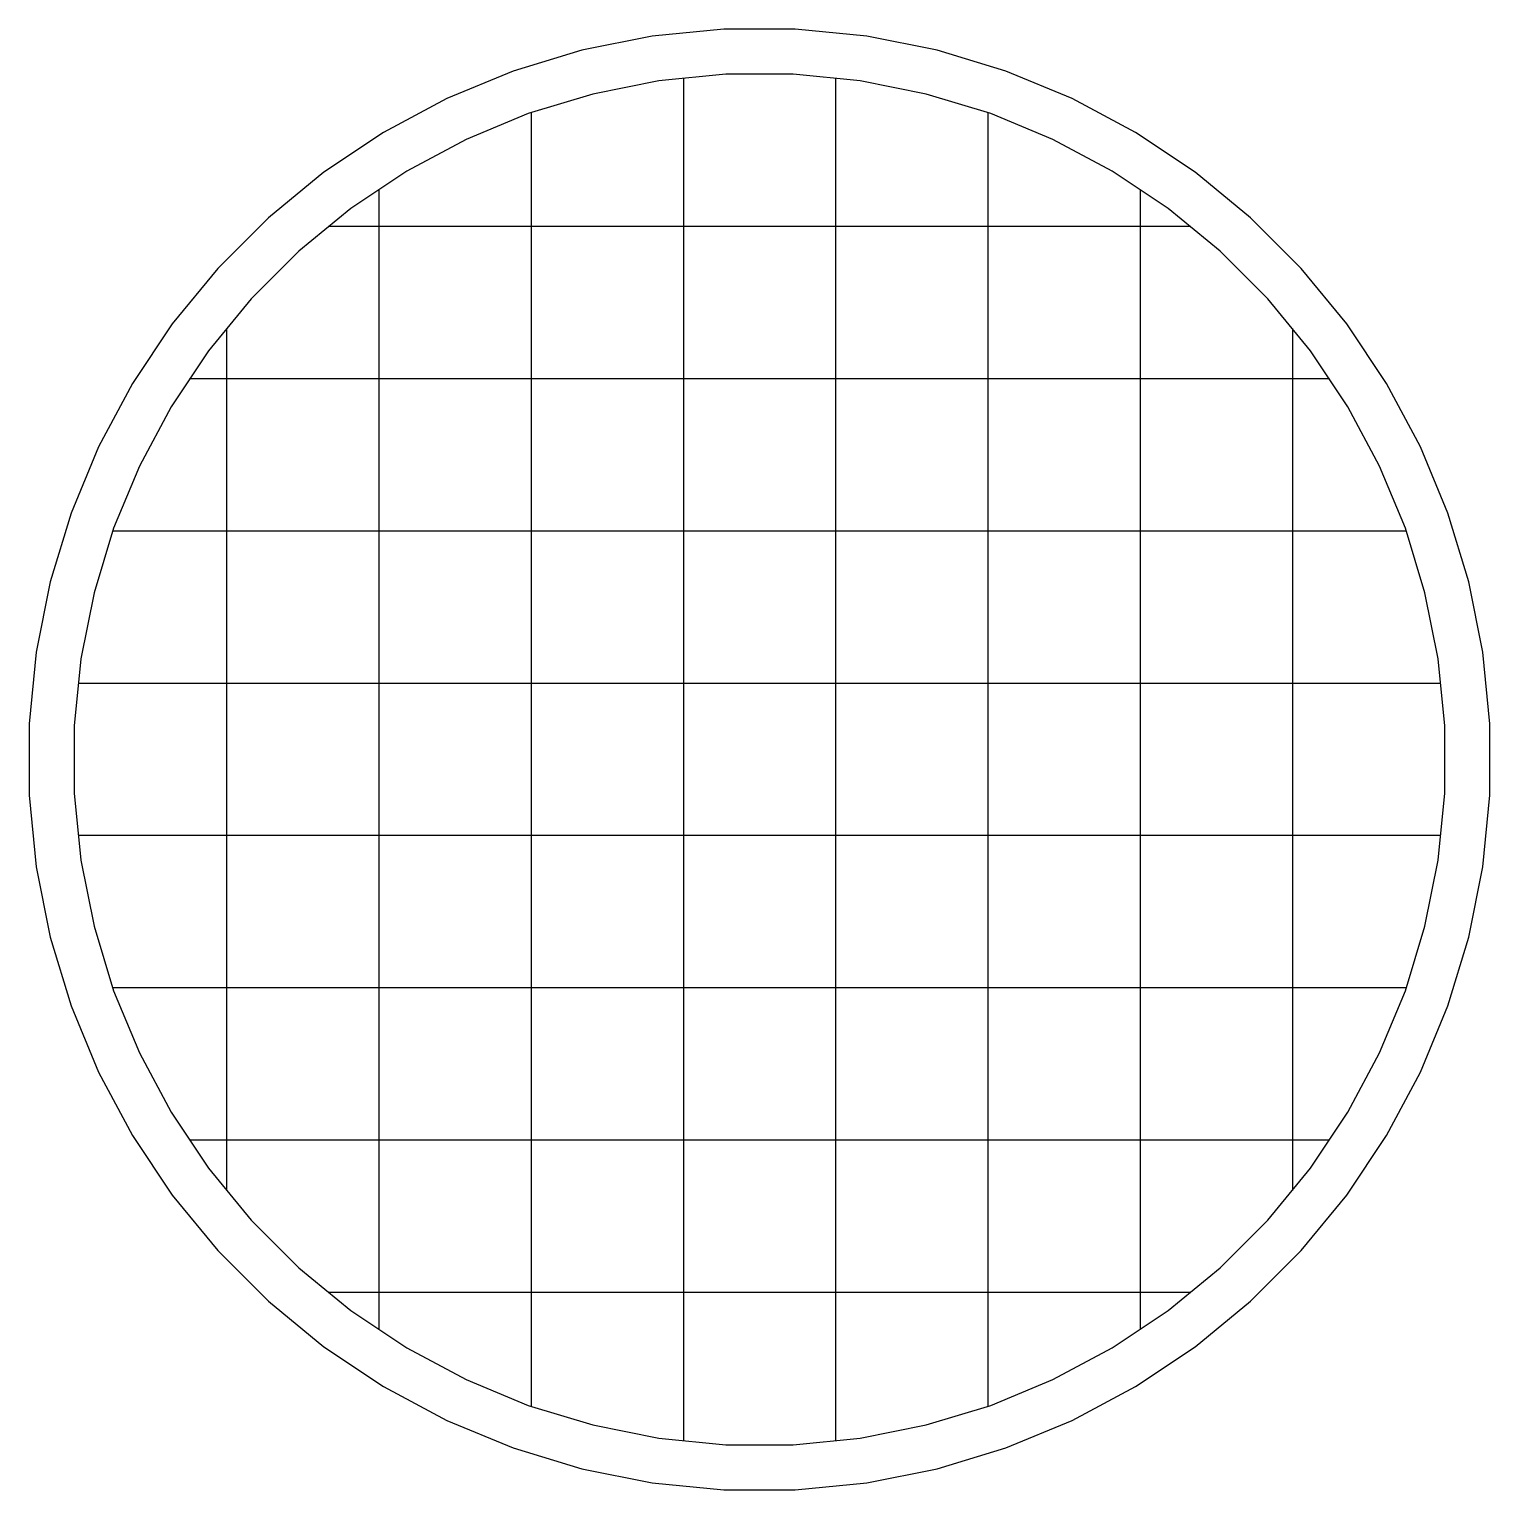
# Model space of a CAD drawing. Header units: inches. Extents: x -6 to 6, y -6 to 6.
import ezdxf

# ---------------------------------------------------------------- set-up
doc = ezdxf.new("R2010")
doc.units = ezdxf.units.IN
doc.header["$LTSCALE"] = 48
doc.header["$MEASUREMENT"] = 0

msp = doc.modelspace()

# ---------------------------------------------------------------- linework, layer by layer
for points in [[(-0.294, 5.993), (-0.88, 5.935), (-1.458, 5.82), (-2.021, 5.649), (-2.565, 5.424), (-3.085, 5.146), (-3.574, 4.819), (-4.029, 4.446), (-4.446, 4.029), (-4.819, 3.574), (-5.146, 3.085), (-5.424, 2.565), (-5.649, 2.021), (-5.82, 1.458), (-5.935, 0.88), (-5.993, 0.294), (-5.993, -0.294), (-5.935, -0.88), (-5.82, -1.458), (-5.649, -2.021), (-5.424, -2.565), (-5.146, -3.085), (-4.819, -3.574), (-4.446, -4.029), (-4.029, -4.446), (-3.574, -4.819), (-3.085, -5.146), (-2.565, -5.424), (-2.021, -5.649), (-1.458, -5.82), (-0.88, -5.935), (-0.294, -5.993), (0.294, -5.993), (0.88, -5.935), (1.458, -5.82), (2.021, -5.649), (2.565, -5.424), (3.085, -5.146), (3.574, -4.819), (4.029, -4.446), (4.446, -4.029), (4.819, -3.574), (5.146, -3.085), (5.424, -2.565), (5.649, -2.021), (5.82, -1.458), (5.935, -0.88), (5.993, -0.294), (5.993, 0.294), (5.935, 0.88), (5.82, 1.458), (5.649, 2.021), (5.424, 2.565), (5.146, 3.085), (4.819, 3.574), (4.446, 4.029), (4.029, 4.446), (3.574, 4.819), (3.085, 5.146), (2.565, 5.424), (2.021, 5.649), (1.458, 5.82), (0.88, 5.935), (0.294, 5.993)], [(-0.276, 5.623), (-0.826, 5.569), (-1.368, 5.461), (-1.897, 5.3), (-2.407, 5.089), (-2.894, 4.829), (-3.353, 4.522), (-3.781, 4.171), (-4.171, 3.781), (-4.522, 3.353), (-4.829, 2.894), (-5.089, 2.407), (-5.3, 1.897), (-5.461, 1.368), (-5.569, 0.826), (-5.623, 0.276), (-5.623, -0.276), (-5.569, -0.826), (-5.461, -1.368), (-5.3, -1.897), (-5.089, -2.407), (-4.829, -2.894), (-4.522, -3.353), (-4.171, -3.781), (-3.781, -4.171), (-3.353, -4.522), (-2.894, -4.829), (-2.407, -5.089), (-1.897, -5.3), (-1.368, -5.461), (-0.826, -5.569), (-0.276, -5.623), (0.276, -5.623), (0.826, -5.569), (1.368, -5.461), (1.897, -5.3), (2.407, -5.089), (2.894, -4.829), (3.353, -4.522), (3.781, -4.171), (4.171, -3.781), (4.522, -3.353), (4.829, -2.894), (5.089, -2.407), (5.3, -1.897), (5.461, -1.368), (5.569, -0.826), (5.623, -0.276), (5.623, 0.276), (5.569, 0.826), (5.461, 1.368), (5.3, 1.897), (5.089, 2.407), (4.829, 2.894), (4.522, 3.353), (4.171, 3.781), (3.781, 4.171), (3.353, 4.522), (2.894, 4.829), (2.407, 5.089), (1.897, 5.3), (1.368, 5.461), (0.826, 5.569), (0.276, 5.623)]]:
    msp.add_lwpolyline(points, close=True)
for points in [[(-0.625, 5.59), (-0.625, -5.59)], [(0.625, 5.59), (0.625, -5.59)], [(-1.875, 5.303), (-1.875, -5.303)], [(1.875, 5.303), (1.875, -5.303)], [(-3.125, 4.677), (-3.125, -4.677)], [(3.125, 4.677), (3.125, -4.677)], [(3.536, 4.375), (-3.536, 4.375)], [(-4.375, 3.536), (-4.375, -3.536)], [(4.375, 3.536), (4.375, -3.536)], [(4.677, 3.125), (-4.677, 3.125)], [(5.303, 1.875), (-5.303, 1.875)], [(5.59, 0.625), (-5.59, 0.625)], [(5.59, -0.625), (-5.59, -0.625)], [(5.303, -1.875), (-5.303, -1.875)], [(4.677, -3.125), (-4.677, -3.125)], [(3.536, -4.375), (-3.536, -4.375)]]:
    msp.add_lwpolyline(points)

doc.saveas('drawing.dxf')
